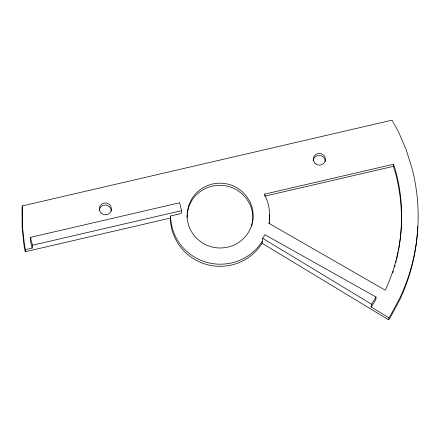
<?xml version="1.0" encoding="UTF-8"?>
<svg xmlns="http://www.w3.org/2000/svg" width="440" height="440" viewBox="0 0 440 440"><rect width="100%" height="100%" fill="white"/><g stroke="black" fill="none" stroke-linecap="round" stroke-linejoin="round"><path stroke-width="0.66" d="M170.495 218.042L25.218 251.746L25.449 249.64L32.126 248.089L30.195 240.207L30.503 237.364L179.647 202.763L181.577 210.65L181.264 213.494L170.72 215.936L170.412 219.417A49.522 48.598 6.2 0 0 207.394 264.682A49.522 48.598 6.2 0 0 262.108 243.249L388.658 319.841L390.577 316.982L399.603 300.118A198.094 194.387 6.2 0 0 417.769 226.457M170.72 215.936L170.638 217.311A49.522 48.598 6.2 0 0 207.625 262.576A49.522 48.598 6.2 0 0 262.339 241.142M186.984 217.509L187.143 214.841M187.215 213.615L188.914 206.365L191.736 200.656A33.017 32.401 6.2 0 1 237.127 190.13L242.286 193.985L246.587 198.748L249.86 204.243A33.017 32.401 6.2 0 1 252.582 222.261M32.126 248.089L32.434 245.245L30.503 237.364M264.248 195.267L264.363 194.216L393.536 164.246L395.593 170.583A181.588 178.189 6.2 0 1 385.292 290.202L269.022 223.377A49.522 48.598 6.2 0 0 265.072 195.404L264.363 194.216M262.108 243.249L262.647 238.299L264.891 234.713L376.057 297.055L375.749 299.899L371.261 307.065L388.889 317.735L388.658 319.841M371.261 307.065L371.569 304.222L376.057 297.055M399.823 242.11A181.588 178.189 6.2 0 0 395.362 172.689L393.311 166.353L393.536 164.246M251.609 226.198L252.313 223.548M388.889 317.735L390.808 314.875L399.828 298.012A198.094 194.387 6.2 0 0 411.834 167.59L406.043 149.353L398.464 131.753L392.04 120.159L22.027 205.997M32.434 245.245L181.577 210.65M264.803 196.163L393.311 166.353M262.647 238.299L371.569 304.222M25.449 249.64L24.448 244.893L22.385 225.913L22.314 205.931L22 208.934L22.16 228.014L24.217 247L25.218 251.746M269.286 214.615A49.522 48.598 6.2 0 1 269.313 220.743M269.214 222.107A49.522 48.598 6.2 0 1 269.071 223.46M399.729 242.776A181.588 178.189 6.2 0 1 398.42 250.745M398.167 252.071A181.588 178.189 6.2 0 1 396.589 259.298M396.27 260.607A181.588 178.189 6.2 0 1 395.769 262.559M395.07 265.161A181.588 178.189 6.2 0 1 394.521 267.108M393.349 270.974A181.588 178.189 6.2 0 1 392.733 272.899M313.143 160.644A6.056 5.94 6.2 0 1 319.572 155.413A6.056 5.94 6.2 0 1 325.204 161.519M99.176 210.281A6.056 5.94 6.2 0 1 105.611 205.051A6.056 5.94 6.2 0 1 111.238 211.151M187.512 210.397L187.132 216.739A33.017 32.401 6.2 0 0 214.962 247.577A33.017 32.401 6.2 0 0 251.086 226.919L252.72 220.781A33.017 32.401 6.2 0 0 250.085 202.136L246.813 196.642L242.517 191.879L237.353 188.023A33.017 32.401 6.2 0 0 191.966 198.55L189.145 204.259L187.512 210.397M101.03 212.944A6.056 5.94 6.2 0 0 111.221 210.579A6.056 5.94 6.2 0 0 104.005 203.088A6.056 5.94 6.2 0 0 101.03 212.944M314.996 163.306A6.056 5.94 6.2 0 0 325.188 160.941A6.056 5.94 6.2 0 0 317.966 153.45A6.056 5.94 6.2 0 0 314.996 163.306"/></g></svg>
